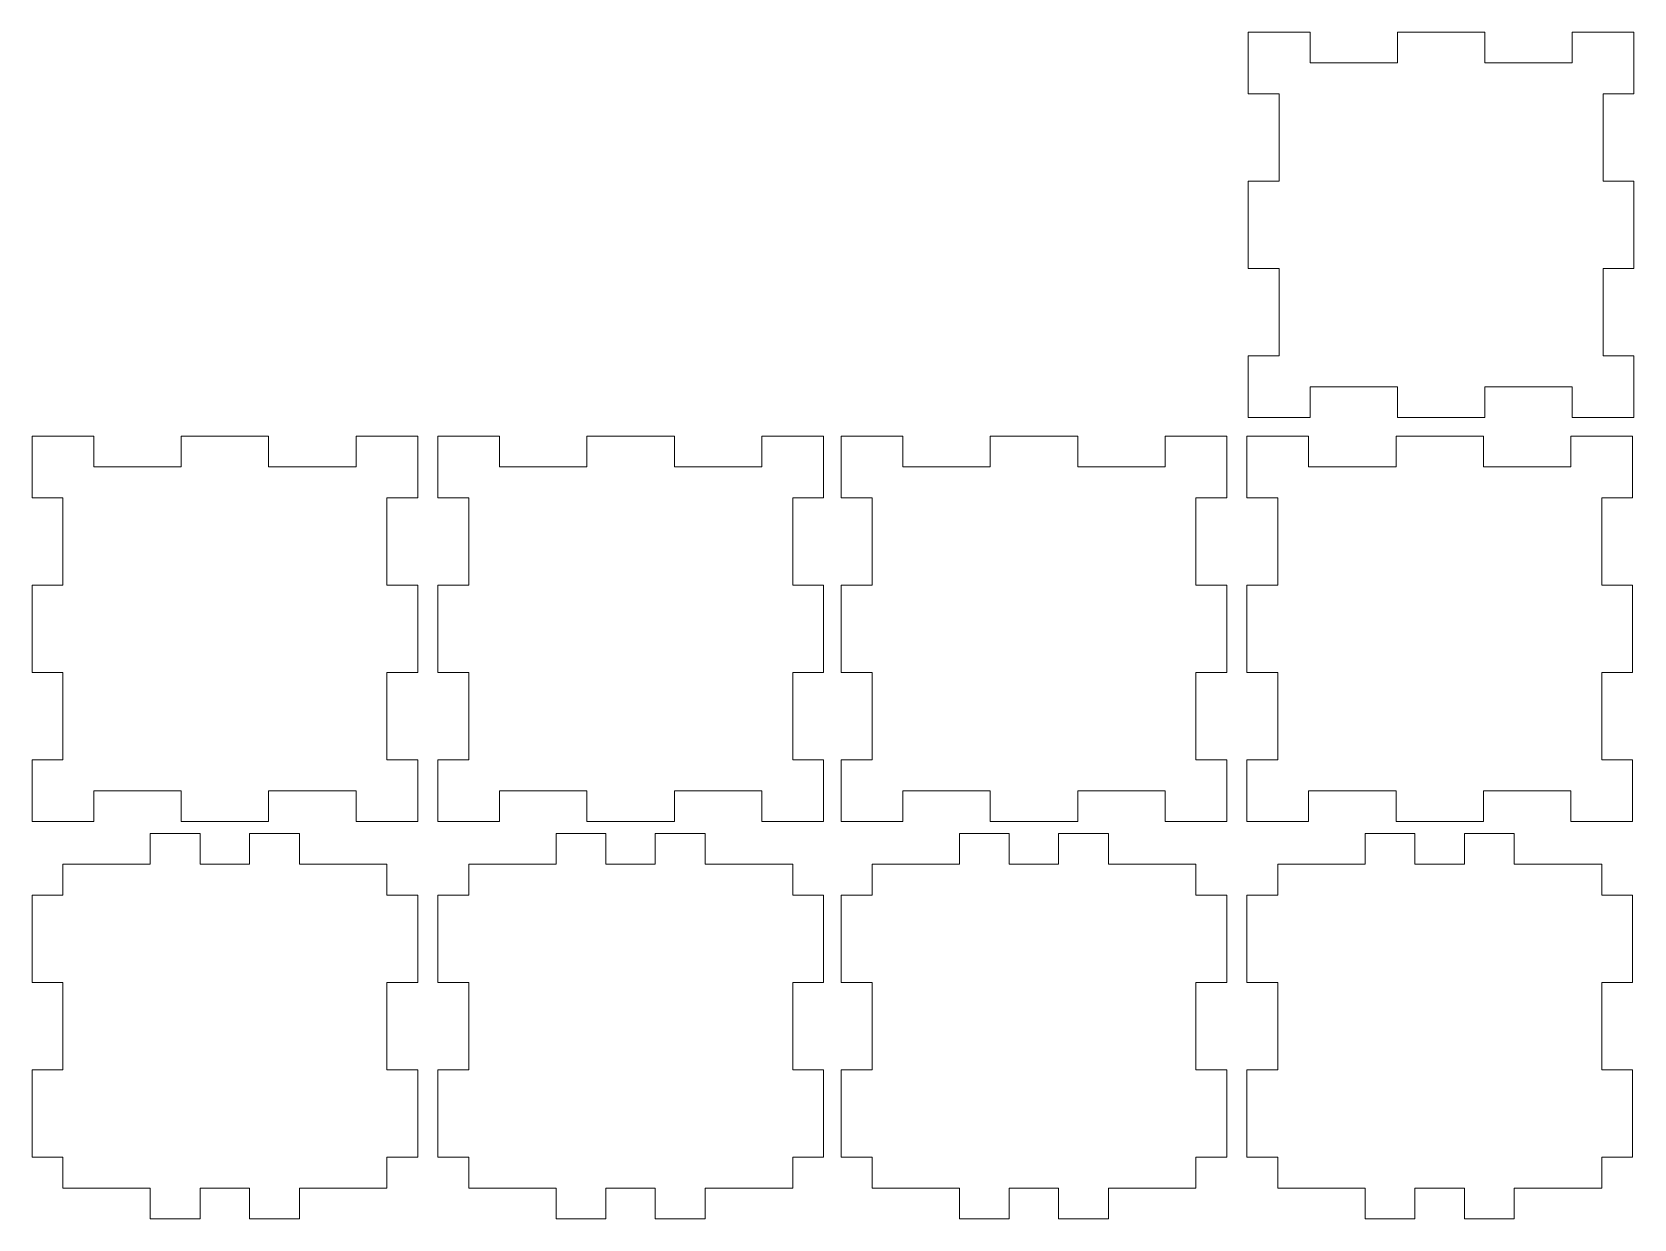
# Model space of a CAD drawing. Header units: inches. Extents: x -59 to 356, y -259 to 49.
import ezdxf

# ---------------------------------------------------------------- set-up
doc = ezdxf.new("R2010")
doc.units = ezdxf.units.IN
doc.header["$MEASUREMENT"] = 0
doc.layers.add('Layer 1', color=7, linetype='Continuous')

msp = doc.modelspace()

# ---------------------------------------------------------------- linework, layer by layer
at = {"layer": 'Layer 1', "color": 1, "lineweight": 9}
for points in [[(340.2, -50.97), (356.2, -50.97), (356.2, -34.97), (348.2, -34.97), (348.2, -12.3), (356.2, -12.3), (356.2, 10.37), (348.2, 10.37), (348.2, 33.03), (356.2, 33.03), (356.2, 49.03), (340.2, 49.03), (340.2, 41.03), (317.53, 41.03), (317.53, 49.03), (294.87, 49.03), (294.87, 41.03), (272.2, 41.03), (272.2, 49.03), (256.2, 49.03), (256.2, 33.03), (264.2, 33.03), (264.2, 10.37), (256.2, 10.37), (256.2, -12.3), (264.2, -12.3), (264.2, -34.97), (256.2, -34.97), (256.2, -50.97), (272.2, -50.97), (272.2, -42.97), (294.87, -42.97), (294.87, -50.97), (317.53, -50.97), (317.53, -42.97), (340.2, -42.97), (340.2, -50.97)], [(40.84, -71.75), (40.84, -55.75), (24.84, -55.75), (24.84, -63.75), (2.17, -63.75), (2.17, -55.75), (-20.5, -55.75), (-20.5, -63.75), (-43.16, -63.75), (-43.16, -55.75), (-59.16, -55.75), (-59.16, -71.75), (-51.16, -71.75), (-51.16, -94.42), (-59.16, -94.42), (-59.16, -117.09), (-51.16, -117.09), (-51.16, -139.75), (-59.16, -139.75), (-59.16, -155.75), (-43.16, -155.75), (-43.16, -147.75), (-20.5, -147.75), (-20.5, -155.75), (2.17, -155.75), (2.17, -147.75), (24.84, -147.75), (24.84, -155.75), (40.84, -155.75), (40.84, -139.75), (32.84, -139.75), (32.84, -117.09), (40.84, -117.09), (40.84, -94.42), (32.84, -94.42), (32.84, -71.75), (40.84, -71.75)], [(146.06, -71.75), (146.06, -55.75), (130.06, -55.75), (130.06, -63.75), (107.39, -63.75), (107.39, -55.75), (84.72, -55.75), (84.72, -63.75), (62.06, -63.75), (62.06, -55.75), (46.06, -55.75), (46.06, -71.75), (54.06, -71.75), (54.06, -94.42), (46.06, -94.42), (46.06, -117.09), (54.06, -117.09), (54.06, -139.75), (46.06, -139.75), (46.06, -155.75), (62.06, -155.75), (62.06, -147.75), (84.72, -147.75), (84.72, -155.75), (107.39, -155.75), (107.39, -147.75), (130.06, -147.75), (130.06, -155.75), (146.06, -155.75), (146.06, -139.75), (138.06, -139.75), (138.06, -117.09), (146.06, -117.09), (146.06, -94.42), (138.06, -94.42), (138.06, -71.75), (146.06, -71.75)], [(250.63, -71.75), (250.63, -55.75), (234.63, -55.75), (234.63, -63.75), (211.96, -63.75), (211.96, -55.75), (189.3, -55.75), (189.3, -63.75), (166.63, -63.75), (166.63, -55.75), (150.63, -55.75), (150.63, -71.75), (158.63, -71.75), (158.63, -94.42), (150.63, -94.42), (150.63, -117.09), (158.63, -117.09), (158.63, -139.75), (150.63, -139.75), (150.63, -155.75), (166.63, -155.75), (166.63, -147.75), (189.3, -147.75), (189.3, -155.75), (211.96, -155.75), (211.96, -147.75), (234.63, -147.75), (234.63, -155.75), (250.63, -155.75), (250.63, -139.75), (242.63, -139.75), (242.63, -117.09), (250.63, -117.09), (250.63, -94.42), (242.63, -94.42), (242.63, -71.75), (250.63, -71.75)], [(355.85, -71.75), (355.85, -55.75), (339.85, -55.75), (339.85, -63.75), (317.18, -63.75), (317.18, -55.75), (294.51, -55.75), (294.51, -63.75), (271.85, -63.75), (271.85, -55.75), (255.85, -55.75), (255.85, -71.75), (263.85, -71.75), (263.85, -94.42), (255.85, -94.42), (255.85, -117.09), (263.85, -117.09), (263.85, -139.75), (255.85, -139.75), (255.85, -155.75), (271.85, -155.75), (271.85, -147.75), (294.51, -147.75), (294.51, -155.75), (317.18, -155.75), (317.18, -147.75), (339.85, -147.75), (339.85, -155.75), (355.85, -155.75), (355.85, -139.75), (347.85, -139.75), (347.85, -117.09), (355.85, -117.09), (355.85, -94.42), (347.85, -94.42), (347.85, -71.75), (355.85, -71.75)], [(32.84, -197.49), (40.84, -197.49), (40.84, -174.83), (32.84, -174.83), (32.84, -166.83), (10.17, -166.83), (10.17, -158.83), (-2.78, -158.83), (-2.78, -166.83), (-15.61, -166.83), (-15.61, -158.83), (-28.5, -158.83), (-28.5, -166.83), (-51.16, -166.83), (-51.16, -174.83), (-59.16, -174.83), (-59.16, -197.49), (-51.16, -197.49), (-51.16, -220.16), (-59.16, -220.16), (-59.16, -242.83), (-51.16, -242.83), (-51.16, -250.83), (-28.5, -250.83), (-28.5, -258.83), (-15.61, -258.83), (-15.61, -250.83), (-2.78, -250.83), (-2.78, -258.83), (10.17, -258.83), (10.17, -250.83), (32.84, -250.83), (32.84, -242.83), (40.84, -242.83), (40.84, -220.16), (32.84, -220.16), (32.84, -197.49)], [(138.06, -197.49), (146.06, -197.49), (146.06, -174.83), (138.06, -174.83), (138.06, -166.83), (115.39, -166.83), (115.39, -158.83), (102.44, -158.83), (102.44, -166.83), (89.61, -166.83), (89.61, -158.83), (76.72, -158.83), (76.72, -166.83), (54.06, -166.83), (54.06, -174.83), (46.06, -174.83), (46.06, -197.49), (54.06, -197.49), (54.06, -220.16), (46.06, -220.16), (46.06, -242.83), (54.06, -242.83), (54.06, -250.83), (76.72, -250.83), (76.72, -258.83), (89.61, -258.83), (89.61, -250.83), (102.44, -250.83), (102.44, -258.83), (115.39, -258.83), (115.39, -250.83), (138.06, -250.83), (138.06, -242.83), (146.06, -242.83), (146.06, -220.16), (138.06, -220.16), (138.06, -197.49)], [(242.63, -197.49), (250.63, -197.49), (250.63, -174.83), (242.63, -174.83), (242.63, -166.83), (219.96, -166.83), (219.96, -158.83), (207.01, -158.83), (207.01, -166.83), (194.18, -166.83), (194.18, -158.83), (181.3, -158.83), (181.3, -166.83), (158.63, -166.83), (158.63, -174.83), (150.63, -174.83), (150.63, -197.49), (158.63, -197.49), (158.63, -220.16), (150.63, -220.16), (150.63, -242.83), (158.63, -242.83), (158.63, -250.83), (181.3, -250.83), (181.3, -258.83), (194.18, -258.83), (194.18, -250.83), (207.01, -250.83), (207.01, -258.83), (219.96, -258.83), (219.96, -250.83), (242.63, -250.83), (242.63, -242.83), (250.63, -242.83), (250.63, -220.16), (242.63, -220.16), (242.63, -197.49)], [(347.85, -197.49), (355.85, -197.49), (355.85, -174.83), (347.85, -174.83), (347.85, -166.83), (325.18, -166.83), (325.18, -158.83), (312.23, -158.83), (312.23, -166.83), (299.4, -166.83), (299.4, -158.83), (286.51, -158.83), (286.51, -166.83), (263.85, -166.83), (263.85, -174.83), (255.85, -174.83), (255.85, -197.49), (263.85, -197.49), (263.85, -220.16), (255.85, -220.16), (255.85, -242.83), (263.85, -242.83), (263.85, -250.83), (286.51, -250.83), (286.51, -258.83), (299.4, -258.83), (299.4, -250.83), (312.23, -250.83), (312.23, -258.83), (325.18, -258.83), (325.18, -250.83), (347.85, -250.83), (347.85, -242.83), (355.85, -242.83), (355.85, -220.16), (347.85, -220.16), (347.85, -197.49)]]:
    msp.add_lwpolyline(points, dxfattribs=at)

doc.saveas('drawing.dxf')
